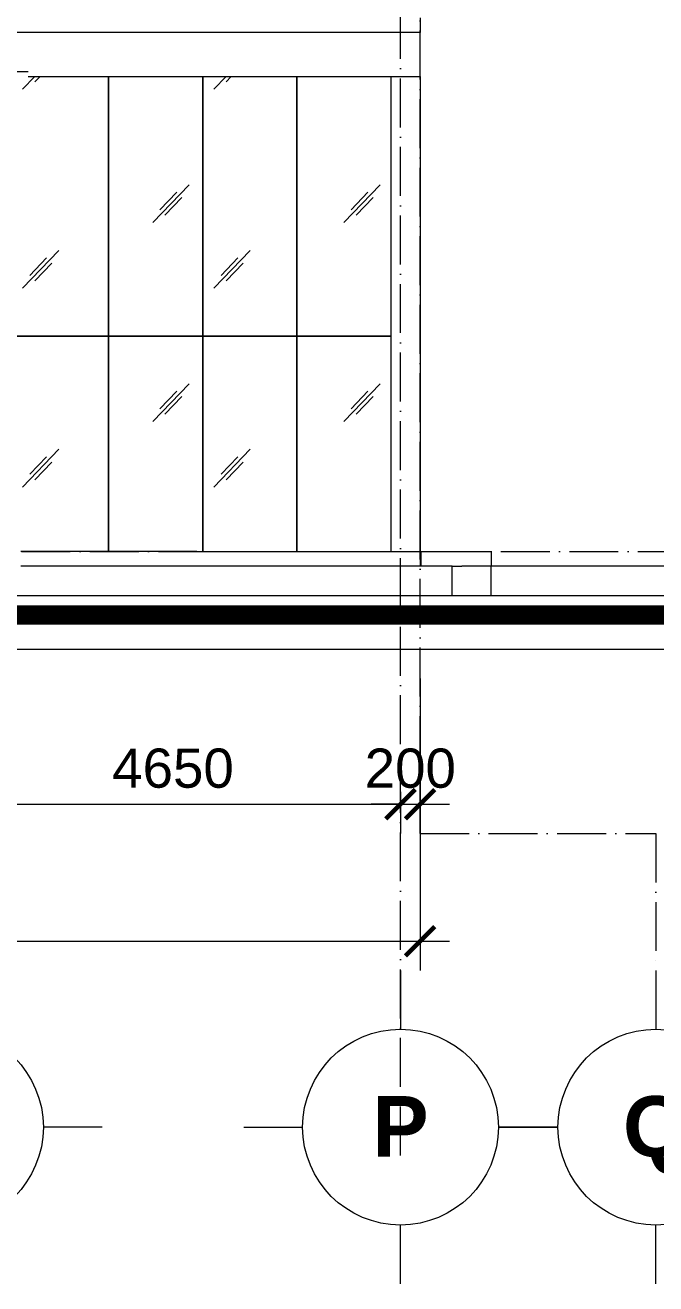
# Model space of a CAD drawing. Header units: millimetres. Extents: x -8482 to 130249, y -7482 to 93550.
# Drawn here: x 38564 to 45009, y -7482 to 5375 of the extents above; entities that cross this region are included whole.
import ezdxf

# ---------------------------------------------------------------- set-up
doc = ezdxf.new("R2010")
doc.units = ezdxf.units.MM
doc.linetypes.add('Grid Line', pattern=[14, 10, -2, 0, -2])
for name, color, linetype, lineweight in [('DIM', 1, 'Continuous', 5), ('KH', 6, 'Continuous', 5), ('KINH', 152, 'Continuous', 5), ('MOC RANH', 83, 'Continuous', 15), ('NET CAT', 3, 'Continuous', 5), ('NET CATConcrete', 3, 'Continuous', 5), ('NET-THAY', 2, 'Continuous', 9), ('TRUC', 225, 'Continuous', 5)]:
    doc.layers.add(name, color=color, linetype=linetype, lineweight=lineweight)
doc.styles.add('Arial_B', font='arialbd_1.ttf', dxfattribs={"height": 619.047619})
doc.styles.add('TA1', font='arial_1.ttf')
doc.dimstyles.new('D_200_KTx2', dxfattribs={"dimtxt": 400, "dimasz": 300, "dimexe": 300, "dimexo": 300, "dimgap": 160, "dimtad": 1, "dimdec": 0, "dimzin": 9, "dimtxsty": 'TA1', "dimblk": 'ARCHTICK', "dimcen": 1, "dimdle": 300, "dimclrd": 256, "dimclre": 256, "dimclrt": 7, "dimadec": 0, "dimazin": 0, "dimtfac": 1, "dimtdec": 0, "dimtix": 1, "dimtmove": 1, "dimatfit": 3, "dimldrblk": 'ARCHTICK', "dimfxl": 0, "dimtolj": 1, "dimtzin": 0, "dimlwd": -1, "dimlwe": -1, "dimarcsym": 0})
pattern_1 = [(46.109, (-8878.3, 1401.6), (0.01, 2032), [248.82, -2570.8]), (46.109, (-8931.3, 1456.7), (0.01, 2032), [248.82, -2570.8]), (46.109, (-9004.3, 1325.7), (0.01, 2032), [535.93, -2283.696]), (46.109, (-10207.5, 2763), (0.01, 2032), [248.82, -2570.8]), (46.109, (-10260.6, 2818.2), (0.01, 2032), [248.82, -2570.8]), (46.109, (-10333.6, 2687.1), (0.01, 2032), [535.93, -2283.696])]

# ---------------------------------------------------------------- blocks, each defined once
blk = doc.blocks.new('System Panel - Glazed-394770-MẶT ĐỨNG TRỤC A-Q')
at = {"layer": 'KINH'}
h = blk.add_hatch(dxfattribs=at)
h.set_pattern_fill('FP_1', color=256, style=0, pattern_type=2)
h.set_pattern_definition(pattern_1)
h.paths.add_polyline_path([(42009, 0), (42300, 0), (42300, 2200), (41341, 2200), (41341, 0), (41861, 0)], flags=0)
at = {"layer": 'KINH', "color": 10}
for p, q in [((42300, 2200), (41341, 2200)), ((41341, 2200), (41341, 0))]:
    blk.add_line(p, q, dxfattribs=at)
blk = doc.blocks.new('System Panel - Glazed-V1-MẶT ĐỨNG TRỤC A-Q')
at = {"layer": 'KINH'}
h = blk.add_hatch(dxfattribs=at)
h.set_pattern_fill('FP_1', color=256, style=0, pattern_type=2)
h.set_pattern_definition(pattern_1)
h.paths.add_polyline_path([(41341, 0), (41341, 2200), (40379, 2200), (40379, 0), (41320, 0)], flags=0)
at = {"layer": 'KINH', "color": 10}
for p, q in [((41341, 2200), (40379, 2200)), ((40379, 2200), (40379, 0)), ((41341, 0), (41341, 2200))]:
    blk.add_line(p, q, dxfattribs=at)
blk = doc.blocks.new('System Panel - Glazed-V2-MẶT ĐỨNG TRỤC A-Q')
at = {"layer": 'KINH'}
h = blk.add_hatch(dxfattribs=at)
h.set_pattern_fill('FP_1', color=256, style=0, pattern_type=2)
h.set_pattern_definition(pattern_1)
h.paths.add_polyline_path([(40379, 0), (40379, 2200), (39417, 2200), (39417, 0), (40320, 0)], flags=0)
at = {"layer": 'KINH', "color": 10}
for p, q in [((40379, 2200), (39417, 2200)), ((39417, 2200), (39417, 0)), ((40379, 0), (40379, 2200))]:
    blk.add_line(p, q, dxfattribs=at)
blk = doc.blocks.new('System Panel - Glazed-V3-MẶT ĐỨNG TRỤC A-Q')
at = {"layer": 'KINH'}
h = blk.add_hatch(dxfattribs=at)
h.set_pattern_fill('FP_1', color=256, style=0, pattern_type=2)
h.set_pattern_definition(pattern_1)
h.paths.add_polyline_path([(38482, 0), (38495, 0), (38495, 72), (38482, 72), (38482, 48)], flags=0)
h.paths.add_polyline_path([(38813, 0), (39417, 0), (39417, 2200), (38455, 2200), (38455, 504), (38515, 503), (38526, 499), (38533, 490), (38533, 480), (38526, 472), (38514, 467), (38520, 466), (38520, 348), (38525, 342), (38525, 336), (38520, 328), (38520, 221), (38525, 215), (38525, 209), (38520, 201), (38520, 94), (38525, 88), (38525, 82), (38520, 74), (38520, 0), (38546, 0)], flags=0)
h.paths.add_polyline_path([(38495, 98), (38495, 199), (38482, 199), (38482, 98)], flags=0)
h.paths.add_polyline_path([(38482, 225), (38495, 225), (38495, 326), (38482, 326), (38482, 232)], flags=0)
h.paths.add_polyline_path([(38482, 352), (38495, 352), (38495, 466), (38482, 466), (38482, 415)], flags=0)
h.paths.add_polyline_path([(38455, 352), (38457, 352), (38455, 415)], flags=0)
at = {"layer": 'KINH', "color": 10}
for p, q in [((39417, 2200), (38455, 2200)), ((38455, 2200), (38455, 504)), ((39417, 0), (39417, 2200)), ((38455, 466), (38455, 351)), ((38455, 327), (38455, 224)), ((38455, 200), (38455, 97)), ((38455, 73), (38455, 0))]:
    blk.add_line(p, q, dxfattribs=at)
blk = doc.blocks.new('System Panel - Glazed-V65-MẶT ĐỨNG TRỤC A-Q')
at = {"layer": 'KINH'}
h = blk.add_hatch(dxfattribs=at)
h.set_pattern_fill('FP_1', color=256, style=0, pattern_type=2)
h.set_pattern_definition(pattern_1)
h.paths.add_polyline_path([(41341, 2200), (42300, 2200), (42300, 4850), (41341, 4850), (41341, 4811)], flags=0)
at = {"layer": 'KINH', "color": 10}
for p, q in [((41341, 4850), (41341, 2200)), ((41341, 2200), (42300, 2200))]:
    blk.add_line(p, q, dxfattribs=at)
blk = doc.blocks.new('System Panel - Glazed-V66-MẶT ĐỨNG TRỤC A-Q')
at = {"layer": 'KINH'}
h = blk.add_hatch(dxfattribs=at)
h.set_pattern_fill('FP_1', color=256, style=0, pattern_type=2)
h.set_pattern_definition(pattern_1)
h.paths.add_polyline_path([(40944, 2200), (41341, 2200), (41341, 4850), (40379, 4850), (40379, 2200)], flags=0)
at = {"layer": 'KINH', "color": 10}
for p, q in [((40379, 4850), (40379, 2200)), ((41341, 2200), (41341, 4850)), ((40379, 2200), (41341, 2200))]:
    blk.add_line(p, q, dxfattribs=at)
blk = doc.blocks.new('System Panel - Glazed-V67-MẶT ĐỨNG TRỤC A-Q')
at = {"layer": 'KINH'}
h = blk.add_hatch(dxfattribs=at)
h.set_pattern_fill('FP_1', color=256, style=0, pattern_type=2)
h.set_pattern_definition(pattern_1)
h.paths.add_polyline_path([(40379, 2200), (40379, 4850), (39417, 4850), (39417, 2200)], flags=0)
at = {"layer": 'KINH', "color": 10}
for p, q in [((39417, 4850), (39417, 2200)), ((40379, 2200), (40379, 4850)), ((39417, 2200), (40379, 2200))]:
    blk.add_line(p, q, dxfattribs=at)
blk = doc.blocks.new('System Panel - Glazed-V68-MẶT ĐỨNG TRỤC A-Q')
at = {"layer": 'KINH'}
h = blk.add_hatch(dxfattribs=at)
h.set_pattern_fill('FP_1', color=256, style=0, pattern_type=2)
h.set_pattern_definition(pattern_1)
h.paths.add_polyline_path([(39417, 2200), (39417, 4850), (38594, 4850), (38594, 4900), (38455, 4900), (38455, 2200)], flags=0)
at = {"layer": 'KINH', "color": 10}
for p, q in [((38594, 4900), (38455, 4900)), ((38455, 4900), (38455, 2200)), ((39417, 2200), (39417, 4850)), ((38455, 2200), (39417, 2200))]:
    blk.add_line(p, q, dxfattribs=at)
blk = doc.blocks.new('ALC1807-ASCENT PLAZA-TANG 1_2_rvt-1-MẶT ĐỨNG TRỤC A-Q')
at = {"layer": 'MOC RANH', "color": 250}
blk.add_line((37785, -1000), (44833, -1000), dxfattribs=at)
at = {"layer": 'NET-THAY', "color": 250, "lineweight": 15}
for p, q in [((40320, 0), (38520, 0)), ((40320, 0), (42600, 0)), ((42600, 0), (42605, 0)), ((42600, 0), (42600, -150)), ((42605, 0), (42610, 0)), ((42610, -150), (42610, 0)), ((42611, 0), (43329, 0)), ((43329, -150), (43329, 0)), ((42929, -150), (38520, -150)), ((42929, -450), (42929, -150)), ((42929, -150), (43025, -150)), ((43327, -150), (43025, -150)), ((43327, -450), (43327, -150)), ((47132, -150), (43327, -150))]:
    blk.add_line(p, q, dxfattribs=at)
at = {"layer": 'NET-THAY', "color": 7}
blk.add_line((-8382, -450), (51618, -450), dxfattribs=at)
at = {"color": 250, "lineweight": 15}
for name in ['System Panel - Glazed-V68-MẶT ĐỨNG TRỤC A-Q', 'System Panel - Glazed-V67-MẶT ĐỨNG TRỤC A-Q', 'System Panel - Glazed-V66-MẶT ĐỨNG TRỤC A-Q', 'System Panel - Glazed-V65-MẶT ĐỨNG TRỤC A-Q', 'System Panel - Glazed-V3-MẶT ĐỨNG TRỤC A-Q', 'System Panel - Glazed-V2-MẶT ĐỨNG TRỤC A-Q', 'System Panel - Glazed-V1-MẶT ĐỨNG TRỤC A-Q', 'System Panel - Glazed-394770-MẶT ĐỨNG TRỤC A-Q']:
    blk.add_blockref(name, (0, 0), dxfattribs=at)
blk = doc.blocks.new('Grid - FamilyAL-KH TRUC-1020318-MẶT ĐỨNG TRỤC A-Q')
at = {"layer": 'KH'}
for p, q in [((0, -6370), (0, -6970)), ((-1600, -7970), (-1000, -7970)), ((1600, -7970), (1000, -7970)), ((0, -9570), (0, -8970))]:
    blk.add_line(p, q, dxfattribs=at)
blk.add_circle((0, -7970), 1000, dxfattribs=at)
blk = doc.blocks.new('_ARCHTICK')
at = {"color": 0, "linetype": 'ByBlock', "const_width": 0.15}
blk.add_lwpolyline([(-0.5, -0.5), (0.5, 0.5)], dxfattribs=at)
blk = doc.blocks.new('DIMBLOCK12-MẶT ĐỨNG TRỤC A-Q')
at = {"layer": 'Defpoints', "color": 0, "transparency": 16777216}
for p in [(37750, -2157), (42400, -2157), (42400, -2582)]:
    blk.add_point(p, dxfattribs=at)
at = {"layer": 'DIM', "transparency": 16777216}
for p, q in [((37750, -2457), (37750, -2882)), ((42400, -2457), (42400, -2882)), ((37450, -2582), (42700, -2582))]:
    blk.add_line(p, q, dxfattribs=at)
at = {"layer": 'DIM', "transparency": 16777216, "xscale": 300, "yscale": 300, "zscale": 300, "rotation": 180}
blk.add_blockref('_ARCHTICK', (37750, -2582), dxfattribs=at)
at = {"layer": 'DIM', "transparency": 16777216, "xscale": 300, "yscale": 300, "zscale": 300}
blk.add_blockref('_ARCHTICK', (42400, -2582), dxfattribs=at)
at = {"layer": 'DIM', "color": 7, "transparency": 16777216, "insert": (40075, -2217), "char_height": 400, "attachment_point": 5, "style": 'TA1'}
blk.add_mtext('\\A1;4650', dxfattribs=at)
blk = doc.blocks.new('DIMBLOCK13-MẶT ĐỨNG TRỤC A-Q')
at = {"layer": 'Defpoints', "color": 0, "transparency": 16777216}
for p in [(42400, -2157), (42600, -2157), (42600, -2582)]:
    blk.add_point(p, dxfattribs=at)
at = {"layer": 'DIM', "transparency": 16777216}
for p, q in [((42400, -2457), (42400, -2882)), ((42600, -2457), (42600, -2882)), ((42400, -2582), (42100, -2582)), ((42400, -2582), (42600, -2582)), ((42600, -2582), (42900, -2582))]:
    blk.add_line(p, q, dxfattribs=at)
at = {"layer": 'DIM', "transparency": 16777216, "xscale": 300, "yscale": 300, "zscale": 300}
blk.add_blockref('_ARCHTICK', (42400, -2582), dxfattribs=at)
at = {"layer": 'DIM', "transparency": 16777216, "xscale": 300, "yscale": 300, "zscale": 300, "rotation": 180}
blk.add_blockref('_ARCHTICK', (42600, -2582), dxfattribs=at)
at = {"layer": 'DIM', "color": 7, "transparency": 16777216, "insert": (42500, -2217), "char_height": 400, "attachment_point": 5, "style": 'TA1'}
blk.add_mtext('\\A1;200', dxfattribs=at)
blk = doc.blocks.new('DIMBLOCK41-MẶT ĐỨNG TRỤC A-Q')
at = {"layer": 'Defpoints', "color": 0, "transparency": 16777216}
for p in [(0, -1000), (42600, -1000), (42600, -3982)]:
    blk.add_point(p, dxfattribs=at)
at = {"layer": 'DIM', "transparency": 16777216}
for p, q in [((0, -1300), (0, -4282)), ((42600, -1300), (42600, -4282)), ((-300, -3982), (42900, -3982))]:
    blk.add_line(p, q, dxfattribs=at)
at = {"layer": 'DIM', "transparency": 16777216, "xscale": 300, "yscale": 300, "zscale": 300, "rotation": 180}
blk.add_blockref('_ARCHTICK', (0, -3982), dxfattribs=at)
at = {"layer": 'DIM', "transparency": 16777216, "xscale": 300, "yscale": 300, "zscale": 300}
blk.add_blockref('_ARCHTICK', (42600, -3982), dxfattribs=at)
at = {"layer": 'DIM', "color": 7, "transparency": 16777216, "insert": (21300, -3617), "char_height": 400, "attachment_point": 5, "style": 'TA1'}
blk.add_mtext('\\A1;42600', dxfattribs=at)

msp = doc.modelspace()

# ---------------------------------------------------------------- linework, layer by layer
at = {"layer": 'NET CAT'}
for p, q in [((42299.9, 4850), (42299.9, 0)), ((42599.9, 4850), (42599.9, 0))]:
    msp.add_line(p, q, dxfattribs=at)
msp.add_lwpolyline([(-8381.6, -450), (51618.4, -450)], dxfattribs=at)
at = {"layer": 'NET CAT', "const_width": 200}
msp.add_lwpolyline([(-8381.6, -650), (51618.4, -650)], dxfattribs=at)
at = {"layer": 'NET CATConcrete'}
for p, q in [((42599.9, 5300), (38101.4, 5300)), ((42599.9, 4850), (42599.9, 5300)), ((38594.4, 4850), (42599.9, 4850))]:
    msp.add_line(p, q, dxfattribs=at)
at = {"layer": 'NET-THAY'}
for p, q in [((42599.9, 5450), (42599.9, 5300)), ((42599.9, 5300), (20337.8, 5300))]:
    msp.add_line(p, q, dxfattribs=at)
at = {"layer": 'TRUC', "linetype": 'Grid Line', "ltscale": 50}
for p, q in [((42399.9, -6170.4), (42399.9, 93540.4)), ((42599.9, -2881.6), (42599.9, 93540.4)), ((-8381.6, 0), (51521, 0)), ((-8381.6, -1000), (54345.2, -1000)), ((42599.9, -2881.6), (45009.2, -2881.6)), ((45009.2, -2881.6), (45009.2, -4281.6))]:
    msp.add_line(p, q, dxfattribs=at)

# ---------------------------------------------------------------- block references
at = {"lineweight": 5}
msp.add_blockref('ALC1807-ASCENT PLAZA-TANG 1_2_rvt-1-MẶT ĐỨNG TRỤC A-Q', (0, 0), dxfattribs=at)
at = {"layer": 'KH'}
for p in [(37750, 2088.9), (42400, 2088.9), (45009.3, 2088.9)]:
    msp.add_blockref('Grid - FamilyAL-KH TRUC-1020318-MẶT ĐỨNG TRỤC A-Q', p, dxfattribs=at)

# ---------------------------------------------------------------- texts
at = {"layer": 'KH', "char_height": 619.048, "attachment_point": 2, "line_spacing_factor": 0.941778, "style": 'Arial_B'}
for s, insert, width in [('\\fArial|b1|i0|c0|p34|;P', (42399.7, -5564), 668.424), ('\\fArial|b1|i0|c0|p34|;Q', (45009, -5564), 785.949)]:
    msp.add_mtext(s, dxfattribs=dict(at, insert=insert, width=width))

# ---------------------------------------------------------------- dimensions: what is measured, and where the dimension line sits
at = {"layer": 'DIM'}
for base, p1, p2, picture, middle in [((42599.9, -3981.6), (-0.1, -1000), (42599.9, -1000), 'DIMBLOCK41-MẶT ĐỨNG TRỤC A-Q', (21299.9, -3617.3)), ((42399.9, -2581.6), (37749.9, -2157.3), (42399.9, -2157.3), 'DIMBLOCK12-MẶT ĐỨNG TRỤC A-Q', (40074.9, -2217.3)), ((42599.9, -2581.6), (42399.9, -2157.3), (42599.9, -2157.3), 'DIMBLOCK13-MẶT ĐỨNG TRỤC A-Q', (42499.9, -2217.3))]:
    dim = msp.add_linear_dim(base=base, p1=p1, p2=p2, dimstyle='D_200_KTx2', dxfattribs=at)
    dim.commit()
    dim.dimension.update_dxf_attribs({"geometry": picture, "text_midpoint": middle})

doc.saveas('drawing.dxf')
